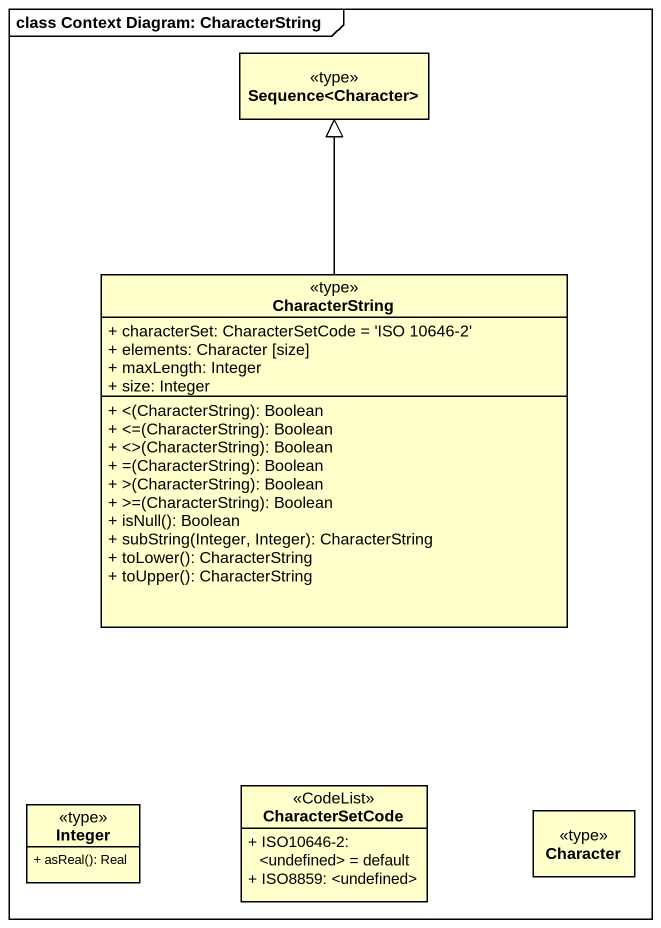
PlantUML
@startuml
mainframe class Context Diagram: CharacterString
hide circle
hide empty members
skinparam classAttributeIconSize 0
class "Sequence<Character>" as Sequence_Character <<type>>
class CharacterString <<type>> {
  + characterSet: CharacterSetCode = 'ISO 10646-2'
  + elements: Character [size]
  + maxLength: Integer
  + size: Integer
  + <(CharacterString): Boolean
  + <=(CharacterString): Boolean
  + <>(CharacterString): Boolean
  + =(CharacterString): Boolean
  + >(CharacterString): Boolean
  + >=(CharacterString): Boolean
  + isNull(): Boolean
  + subString(Integer, Integer): CharacterString
  + toLower(): CharacterString
  + toUpper(): CharacterString
}
class Integer <<type>> {
  + asReal(): Real
}
class CharacterSetCode <<CodeList>> {
  + ISO10646-2: <undefined> = default
  + ISO8859: <undefined>
}
class Character <<type>>
CharacterString -up-|> Sequence_Character
@enduml
